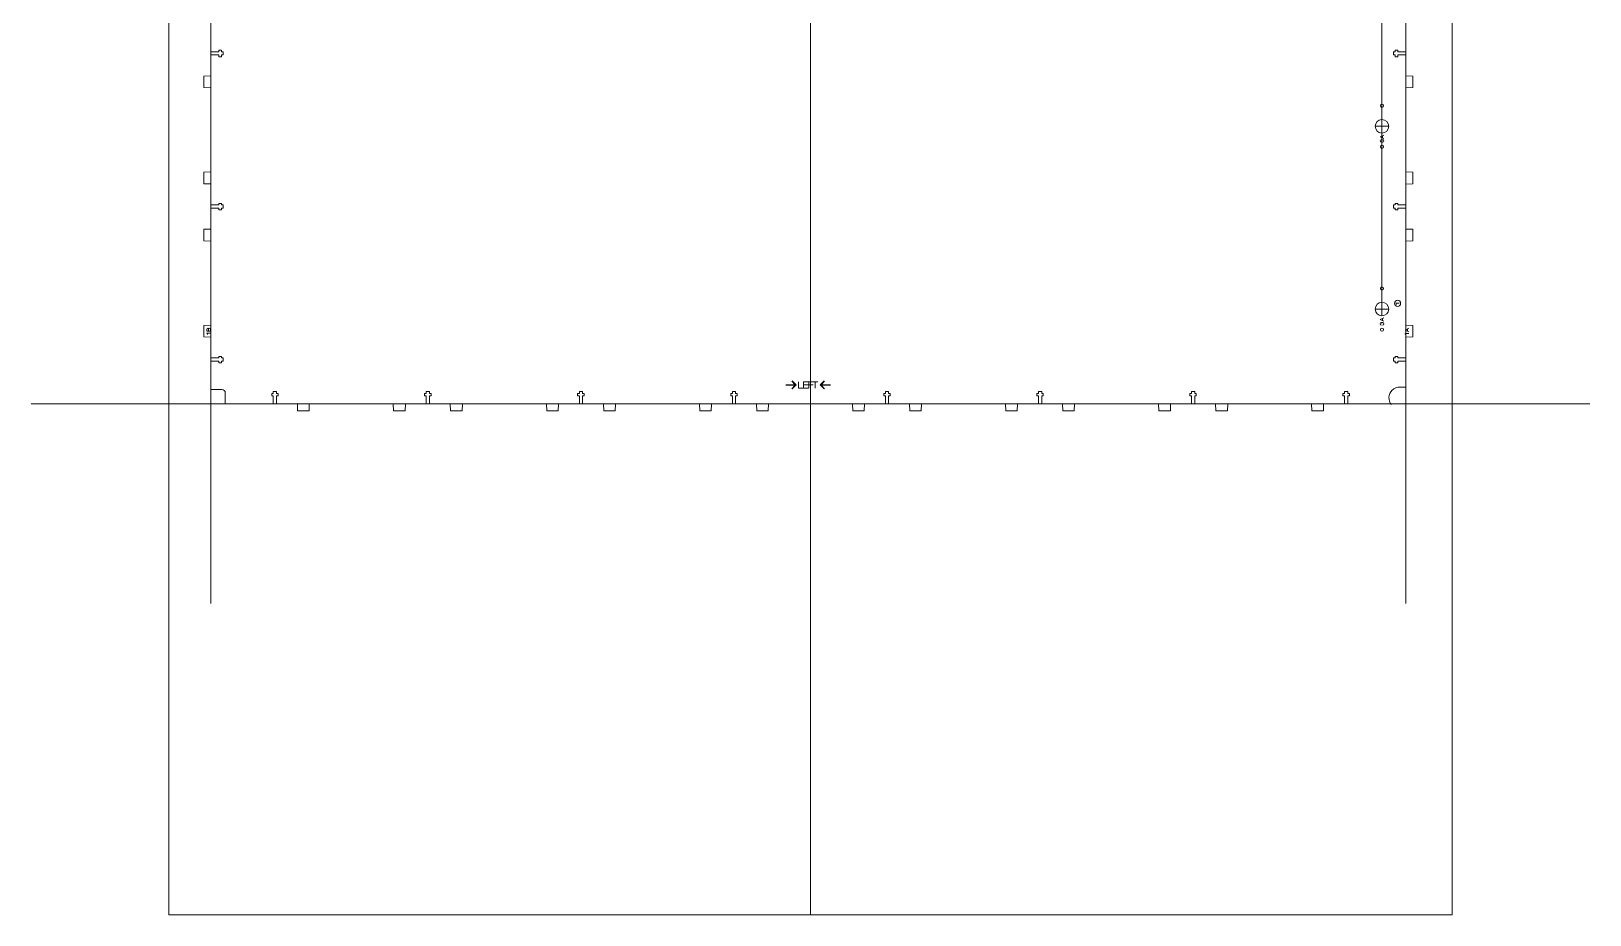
# Model space of a CAD drawing. Header units: millimetres. Extents: x -1390 to 6316, y -1840 to 2435.
# Drawn here: x 2519 to 3612, y -1216 to -596 of the extents above; entities that cross this region are included whole.
import ezdxf

# ---------------------------------------------------------------- set-up
doc = ezdxf.new("R2010")
doc.units = ezdxf.units.MM
for name, color, linetype, lineweight, true_color in [('Bottom Board Text', 5, 'CONTINUOUS', 0, 0x0000ff), ('Laser Table', 3, 'CONTINUOUS', 0, 0x00ff00), ('New Bottom board', 1, 'CONTINUOUS', 0, 0xff0000), ('New Bottom Board Text', 5, 'CONTINUOUS', 0, 0x0000ff), ('Referance lines', 3, 'CONTINUOUS', 0, 0x00ff00)]:
    doc.layers.add(name, color=color, linetype=linetype, lineweight=lineweight, true_color=true_color)

msp = doc.modelspace()

# ---------------------------------------------------------------- linework, layer by layer
at = {"layer": 'Bottom Board Text', "color": 5, "true_color": 0x0000ff}
for points in [[(3052.5, -841.6), (3054.9, -844), (3048.4, -844)], [(3052.8, -841.4), (3055.6, -844.2), (3052.8, -847)], [(3075.2, -847), (3072.4, -844.2), (3075.2, -841.4)], [(3079.7, -844), (3073.1, -844), (3075.5, -841.6)], [(3048.4, -844.4), (3054.9, -844.4), (3052.5, -846.8)], [(3060.3, -846.4), (3057.2, -846.4), (3057.2, -842)], [(3064.1, -846.4), (3060.7, -846.4), (3060.7, -842), (3064.1, -842)], [(3060.7, -844.1), (3063.9, -844.1)], [(3064.5, -846.4), (3064.5, -842), (3067.5, -842)], [(3064.5, -844.1), (3067.4, -844.1)], [(3067.1, -842), (3070.8, -842)], [(3069, -846.4), (3069, -842)], [(3075.5, -846.8), (3073.1, -844.4), (3079.7, -844.4)]]:
    msp.add_lwpolyline(points, dxfattribs=at)
at = {"layer": 'Laser Table', "color": 3, "true_color": 0x00ff00}
for p, q in [((2615.6, -1215.6), (2615.6, -15.6)), ((3515.6, -1215.6), (3515.6, -15.6)), ((3515.6, -1215.6), (2615.6, -1215.6))]:
    msp.add_line(p, q, dxfattribs=at)
at = {"layer": 'New Bottom board', "color": 1, "true_color": 0xff0000}
for p, q in [((2645.1, -610.7), (2645.1, -596)), ((3483.1, -596), (3483.1, -610.7)), ((2650.7, -610.7), (2645.1, -610.7)), ((2652.5, -609.5), (2650.7, -609.5)), ((2650.7, -609.5), (2650.7, -610.7)), ((2652.5, -610.7), (2652.5, -609.5)), ((2653.6, -610.7), (2652.5, -610.7)), ((2653.6, -612.9), (2653.6, -610.7)), ((3475.7, -610.7), (3474.6, -610.7)), ((3474.6, -610.7), (3474.6, -612.9)), ((3477.5, -609.5), (3475.7, -609.5)), ((3475.7, -609.5), (3475.7, -610.7)), ((3477.5, -610.7), (3477.5, -609.5)), ((3483.1, -610.7), (3477.5, -610.7)), ((2645.1, -627.6), (2645.1, -612.9)), ((2645.1, -612.9), (2650.7, -612.9)), ((2650.7, -612.9), (2650.7, -614.1)), ((2650.7, -614.1), (2652.5, -614.1)), ((2652.5, -614.1), (2652.5, -612.9)), ((2652.5, -612.9), (2653.6, -612.9)), ((3474.6, -612.9), (3475.7, -612.9)), ((3475.7, -612.9), (3475.7, -614.1)), ((3475.7, -614.1), (3477.5, -614.1)), ((3477.5, -614.1), (3477.5, -612.9)), ((3477.5, -612.9), (3483.1, -612.9)), ((3483.1, -612.9), (3483.1, -627.6)), ((2640.2, -627.8), (2645.1, -627.6)), ((2640.2, -635.8), (2640.2, -627.8)), ((3483.1, -627.6), (3488, -627.8)), ((3488, -627.8), (3488, -635.8)), ((2645.1, -636), (2640.2, -635.8)), ((2645.1, -694.9), (2645.1, -636)), ((3488, -635.8), (3483.1, -636)), ((3483.1, -636), (3483.1, -694.9)), ((2640.2, -695.1), (2645.1, -694.9)), ((2640.2, -703.1), (2640.2, -695.1)), ((3483.1, -694.9), (3488, -695.1)), ((3488, -695.1), (3488, -703.2)), ((2645.1, -703.3), (2640.2, -703.1)), ((2645.1, -718), (2645.1, -703.3)), ((3488, -703.2), (3483.1, -703.4)), ((3483.1, -703.4), (3483.1, -718)), ((2650.7, -718), (2645.1, -718)), ((2645.1, -734.9), (2645.1, -720.3)), ((2645.1, -720.3), (2650.7, -720.3)), ((2652.5, -716.9), (2650.7, -716.9)), ((2650.7, -716.9), (2650.7, -718)), ((2650.7, -720.3), (2650.7, -721.4)), ((2650.7, -721.4), (2652.5, -721.4)), ((2652.5, -718), (2652.5, -716.9)), ((2653.6, -718), (2652.5, -718)), ((2652.5, -721.4), (2652.5, -720.3)), ((2652.5, -720.3), (2653.6, -720.3)), ((2653.6, -720.3), (2653.6, -718)), ((3475.7, -718), (3474.6, -718)), ((3474.6, -718), (3474.6, -720.3)), ((3474.6, -720.3), (3475.7, -720.3)), ((3477.5, -716.9), (3475.7, -716.9)), ((3475.7, -716.9), (3475.7, -718)), ((3475.7, -720.3), (3475.7, -721.4)), ((3475.7, -721.4), (3477.5, -721.4)), ((3477.5, -718), (3477.5, -716.9)), ((3483.1, -718), (3477.5, -718)), ((3477.5, -721.4), (3477.5, -720.3)), ((3477.5, -720.3), (3483.1, -720.3)), ((3483.1, -720.3), (3483.1, -734.9)), ((2640.2, -735.1), (2645.1, -734.9)), ((2640.2, -743.2), (2640.2, -735.1)), ((2645.1, -743.4), (2640.2, -743.2)), ((2645.1, -802.3), (2645.1, -743.4)), ((3483.1, -734.9), (3488, -735.1)), ((3488, -743.2), (3483.1, -743.4)), ((3488, -735.1), (3488, -743.2)), ((3483.1, -743.4), (3483.1, -802.3)), ((2640.2, -802.5), (2645.1, -802.3)), ((2640.2, -810.5), (2640.2, -802.5)), ((3483.1, -802.3), (3488, -802.5)), ((3488, -802.5), (3488, -810.5)), ((2645.1, -810.7), (2640.2, -810.5)), ((2645.1, -825.3), (2645.1, -810.7)), ((3488, -810.5), (3483.1, -810.7)), ((3483.1, -810.7), (3483.1, -825.3)), ((2650.7, -825.3), (2645.1, -825.3)), ((2645.1, -827.6), (2650.7, -827.6)), ((2645.1, -827.6), (2645.1, -847.4)), ((2652.5, -824.2), (2650.7, -824.2)), ((2650.7, -824.2), (2650.7, -825.3)), ((2650.7, -827.6), (2650.7, -828.7)), ((2650.7, -828.7), (2652.5, -828.7)), ((2652.5, -825.3), (2652.5, -824.2)), ((2653.6, -825.3), (2652.5, -825.3)), ((2652.5, -828.7), (2652.5, -827.6)), ((2652.5, -827.6), (2653.6, -827.6)), ((2653.6, -827.6), (2653.6, -825.3)), ((3475.7, -825.3), (3474.6, -825.3)), ((3474.6, -825.3), (3474.6, -827.6)), ((3474.6, -827.6), (3475.7, -827.6)), ((3477.5, -824.2), (3475.7, -824.2)), ((3475.7, -824.2), (3475.7, -825.3)), ((3475.7, -827.6), (3475.7, -828.7)), ((3475.7, -828.7), (3477.5, -828.7)), ((3477.5, -825.3), (3477.5, -824.2)), ((3483.1, -825.3), (3477.5, -825.3)), ((3477.5, -828.7), (3477.5, -827.6)), ((3477.5, -827.6), (3483.1, -827.6)), ((3483.1, -827.6), (3483.1, -842.3)), ((2645.1, -847.4), (2645.1, -847.4)), ((2645.1, -847.4), (2652.8, -847.4)), ((2688.8, -850.1), (2687.7, -850.1)), ((2687.7, -850.1), (2687.7, -851.9)), ((2687.7, -851.9), (2688.8, -851.9)), ((2691.1, -848.9), (2688.8, -848.9)), ((2688.8, -848.9), (2688.8, -850.1)), ((2688.8, -851.9), (2688.8, -857.5)), ((2691.1, -850.1), (2691.1, -848.9)), ((2692.2, -850.1), (2691.1, -850.1)), ((2691.1, -857.5), (2691.1, -851.9)), ((2691.1, -851.9), (2692.2, -851.9)), ((2692.2, -851.9), (2692.2, -850.1)), ((2796.1, -850.1), (2795, -850.1)), ((2795, -850.1), (2795, -851.9)), ((2795, -851.9), (2796.1, -851.9)), ((2798.4, -848.9), (2796.1, -848.9)), ((2796.1, -848.9), (2796.1, -850.1)), ((2796.1, -851.9), (2796.1, -857.5)), ((2798.4, -850.1), (2798.4, -848.9)), ((2799.5, -850.1), (2798.4, -850.1)), ((2798.4, -857.5), (2798.4, -851.9)), ((2798.4, -851.9), (2799.5, -851.9)), ((2799.5, -851.9), (2799.5, -850.1)), ((2903.5, -850.1), (2902.3, -850.1)), ((2902.3, -850.1), (2902.3, -851.9)), ((2902.3, -851.9), (2903.5, -851.9)), ((2905.8, -848.9), (2903.5, -848.9)), ((2903.5, -848.9), (2903.5, -850.1)), ((2903.5, -851.9), (2903.5, -857.5)), ((2905.8, -850.1), (2905.8, -848.9)), ((2906.9, -850.1), (2905.8, -850.1)), ((2905.8, -857.5), (2905.8, -851.9)), ((2905.8, -851.9), (2906.9, -851.9)), ((2906.9, -851.9), (2906.9, -850.1)), ((3010.8, -850.1), (3009.7, -850.1)), ((3009.7, -850.1), (3009.7, -851.9)), ((3009.7, -851.9), (3010.8, -851.9)), ((3013.1, -848.9), (3010.8, -848.9)), ((3010.8, -848.9), (3010.8, -850.1)), ((3010.8, -851.9), (3010.8, -857.5)), ((3013.1, -850.1), (3013.1, -848.9)), ((3014.2, -850.1), (3013.1, -850.1)), ((3013.1, -857.5), (3013.1, -851.9)), ((3013.1, -851.9), (3014.2, -851.9)), ((3014.2, -851.9), (3014.2, -850.1)), ((3118.1, -850.1), (3117, -850.1)), ((3117, -850.1), (3117, -851.9)), ((3117, -851.9), (3118.1, -851.9)), ((3120.4, -848.9), (3118.1, -848.9)), ((3118.1, -848.9), (3118.1, -850.1)), ((3118.1, -851.9), (3118.1, -857.5)), ((3120.4, -850.1), (3120.4, -848.9)), ((3121.5, -850.1), (3120.4, -850.1)), ((3120.4, -857.5), (3120.4, -851.9)), ((3120.4, -851.9), (3121.5, -851.9)), ((3121.5, -851.9), (3121.5, -850.1)), ((3225.5, -850.1), (3224.4, -850.1)), ((3224.4, -850.1), (3224.4, -851.9)), ((3224.4, -851.9), (3225.5, -851.9)), ((3227.8, -848.9), (3225.5, -848.9)), ((3225.5, -848.9), (3225.5, -850.1)), ((3225.5, -851.9), (3225.5, -857.5)), ((3227.8, -850.1), (3227.8, -848.9)), ((3228.9, -850.1), (3227.8, -850.1)), ((3227.8, -857.5), (3227.8, -851.9)), ((3227.8, -851.9), (3228.9, -851.9)), ((3228.9, -851.9), (3228.9, -850.1)), ((3332.8, -850.1), (3331.7, -850.1)), ((3331.7, -850.1), (3331.7, -851.9)), ((3331.7, -851.9), (3332.8, -851.9)), ((3335.1, -848.9), (3332.8, -848.9)), ((3332.8, -848.9), (3332.8, -850.1)), ((3332.8, -851.9), (3332.8, -857.5)), ((3335.1, -850.1), (3335.1, -848.9)), ((3336.2, -850.1), (3335.1, -850.1)), ((3335.1, -857.5), (3335.1, -851.9)), ((3335.1, -851.9), (3336.2, -851.9)), ((3336.2, -851.9), (3336.2, -850.1)), ((3440.2, -850.1), (3439, -850.1)), ((3439, -850.1), (3439, -851.9)), ((3439, -851.9), (3440.2, -851.9)), ((3442.4, -848.9), (3440.2, -848.9)), ((3440.2, -848.9), (3440.2, -850.1)), ((3440.2, -851.9), (3440.2, -857.5)), ((3442.4, -850.1), (3442.4, -848.9)), ((3443.6, -850.1), (3442.4, -850.1)), ((3442.4, -857.5), (3442.4, -851.9)), ((3442.4, -851.9), (3443.6, -851.9)), ((3443.6, -851.9), (3443.6, -850.1)), ((2688.8, -857.5), (2674.1, -857.5)), ((2705.7, -857.5), (2691.1, -857.5)), ((2705.9, -862.3), (2705.7, -857.5)), ((2713.9, -862.3), (2705.9, -862.3)), ((2714.1, -857.5), (2713.9, -862.3)), ((2773, -857.5), (2714.1, -857.5)), ((2773.2, -862.3), (2773, -857.5)), ((2781.3, -862.3), (2773.2, -862.3)), ((2781.5, -857.5), (2781.3, -862.3)), ((2796.1, -857.5), (2781.5, -857.5)), ((2813, -857.5), (2798.4, -857.5)), ((2813.2, -862.3), (2813, -857.5)), ((2821.3, -862.3), (2813.2, -862.3)), ((2821.5, -857.5), (2821.3, -862.3)), ((2880.4, -857.5), (2821.5, -857.5)), ((2880.6, -862.3), (2880.4, -857.5)), ((2888.6, -862.3), (2880.6, -862.3)), ((2888.8, -857.5), (2888.6, -862.3)), ((2903.5, -857.5), (2888.8, -857.5)), ((2920.4, -857.5), (2905.8, -857.5)), ((2920.6, -862.3), (2920.4, -857.5)), ((2928.6, -862.3), (2920.6, -862.3)), ((2928.8, -857.5), (2928.6, -862.3)), ((2987.7, -857.5), (2928.8, -857.5)), ((2987.9, -862.3), (2987.7, -857.5)), ((2995.9, -862.3), (2987.9, -862.3)), ((2996.1, -857.5), (2995.9, -862.3)), ((3010.8, -857.5), (2996.1, -857.5)), ((3027.7, -857.5), (3013.1, -857.5)), ((3027.9, -862.3), (3027.7, -857.5)), ((3036, -862.3), (3027.9, -862.3)), ((3036.2, -857.5), (3036, -862.3)), ((3095.1, -857.5), (3036.2, -857.5)), ((3095.3, -862.3), (3095.1, -857.5)), ((3103.3, -862.3), (3095.3, -862.3)), ((3103.5, -857.5), (3103.3, -862.3)), ((3118.1, -857.5), (3103.5, -857.5)), ((3135.1, -857.5), (3105.1, -857.5)), ((3135.1, -857.5), (3120.4, -857.5)), ((3135.3, -862.3), (3135.1, -857.5)), ((3143.3, -862.3), (3135.3, -862.3)), ((3143.5, -857.5), (3143.3, -862.3)), ((3202.4, -857.5), (3143.5, -857.5)), ((3202.6, -862.3), (3202.4, -857.5)), ((3210.6, -862.3), (3202.6, -862.3)), ((3210.8, -857.5), (3210.6, -862.3)), ((3225.5, -857.5), (3210.8, -857.5)), ((3242.4, -857.5), (3227.8, -857.5)), ((3242.6, -862.3), (3242.4, -857.5)), ((3250.6, -862.3), (3242.6, -862.3)), ((3250.8, -857.5), (3250.6, -862.3)), ((3309.7, -857.5), (3250.8, -857.5)), ((3309.9, -862.3), (3309.7, -857.5)), ((3318, -862.3), (3309.9, -862.3)), ((3318.2, -857.5), (3318, -862.3)), ((3332.8, -857.5), (3318.2, -857.5)), ((3349.7, -857.5), (3335.1, -857.5)), ((3349.9, -862.3), (3349.7, -857.5)), ((3358, -862.3), (3349.9, -862.3)), ((3358.2, -857.5), (3358, -862.3)), ((3417.1, -857.5), (3358.2, -857.5)), ((3417.3, -862.3), (3417.1, -857.5)), ((3425.3, -862.3), (3417.3, -862.3)), ((3425.5, -857.5), (3425.3, -862.3)), ((3440.2, -857.5), (3425.5, -857.5)), ((3457.1, -857.5), (3442.4, -857.5))]:
    msp.add_line(p, q, dxfattribs=at)
at = {"layer": 'New Bottom board'}
for p, q in [((3483.1, -827.6), (3483.1, -845.7)), ((2655.2, -849.8), (2655.2, -857.5)), ((3483.1, -845.7), (3479.1, -845.7)), ((3483.1, -845.7), (3483.1, -845.7)), ((2655.2, -857.5), (2688.8, -857.5)), ((3442.4, -857.5), (3472.6, -857.5))]:
    msp.add_line(p, q, dxfattribs=at)
at = {"layer": 'New Bottom board', "color": 1, "true_color": 0xff0000}
for points in [[(3466.4, -647.3), (3466.4, -647.3)], [(3466.4, -658.1), (3466.4, -658.1)], [(3466.4, -676.1), (3466.4, -676.1)], [(3466.4, -775.5), (3466.4, -775.5)], [(3466.4, -786.3), (3466.4, -786.3)], [(3466.4, -804.3), (3466.4, -804.3)]]:
    msp.add_lwpolyline(points, dxfattribs=at)
for points in [[(3466.4, -647.3), (3465.8, -647.3), (3465.3, -647.8), (3465.3, -648.5)], [(3465.3, -648.5), (3465.3, -649.1), (3465.8, -649.6), (3466.4, -649.6)], [(3467.6, -648.5), (3467.6, -647.8), (3467.1, -647.3), (3466.4, -647.3)], [(3466.4, -649.6), (3467.1, -649.6), (3467.6, -649.1), (3467.6, -648.5)], [(3466.4, -658.1), (3463.8, -658.1), (3461.7, -660.3), (3461.7, -662.9)], [(3461.7, -662.9), (3461.7, -665.5), (3463.8, -667.6), (3466.4, -667.6)], [(3471.2, -662.9), (3471.2, -660.3), (3469, -658.1), (3466.4, -658.1)], [(3466.4, -667.6), (3469, -667.6), (3471.2, -665.5), (3471.2, -662.9)], [(3466.4, -676.1), (3465.8, -676.1), (3465.3, -676.6), (3465.3, -677.3)], [(3465.3, -677.3), (3465.3, -677.9), (3465.8, -678.4), (3466.4, -678.4)], [(3467.6, -677.3), (3467.6, -676.6), (3467.1, -676.1), (3466.4, -676.1)], [(3466.4, -678.4), (3467.1, -678.4), (3467.6, -677.9), (3467.6, -677.3)], [(3466.4, -775.5), (3465.8, -775.5), (3465.3, -776), (3465.3, -776.6)], [(3467.6, -776.6), (3467.6, -776), (3467.1, -775.5), (3466.4, -775.5)], [(3466.4, -786.3), (3463.8, -786.3), (3461.7, -788.4), (3461.7, -791)], [(3465.3, -776.6), (3465.3, -777.2), (3465.8, -777.7), (3466.4, -777.7)], [(3466.4, -777.7), (3467.1, -777.7), (3467.6, -777.2), (3467.6, -776.6)], [(3471.2, -791), (3471.2, -788.4), (3469, -786.3), (3466.4, -786.3)], [(3461.7, -791), (3461.7, -793.6), (3463.8, -795.7), (3466.4, -795.7)], [(3466.4, -795.7), (3469, -795.7), (3471.2, -793.6), (3471.2, -791)], [(3466.4, -804.3), (3465.8, -804.3), (3465.3, -804.8), (3465.3, -805.4)], [(3465.3, -805.4), (3465.3, -806), (3465.8, -806.5), (3466.4, -806.5)], [(3467.6, -805.4), (3467.6, -804.8), (3467.1, -804.3), (3466.4, -804.3)], [(3466.4, -806.5), (3467.1, -806.5), (3467.6, -806), (3467.6, -805.4)], [(2652.8, -847.4), (2654.1, -847.4), (2655.2, -848.5), (2655.2, -849.8)], [(3473, -858), (3470.6, -855.1), (3470.7, -850.7), (3473.5, -847.9)], [(3473.5, -847.9), (3475, -846.3), (3477.1, -845.6), (3479.1, -845.7)]]:
    msp.add_open_spline(points, degree=3, dxfattribs=at)
at = {"layer": 'New Bottom Board Text', "color": 5, "true_color": 0x0000ff}
for points in [[(3467.7, -671.4), (3465.2, -670.3), (3465.2, -670.2), (3467.7, -669.1)], [(3466.4, -672.9), (3466.4, -672.9)], [(3466.9, -669.4), (3466.9, -671)], [(3476.1, -786.9), (3476.1, -786.8), (3478.4, -786.8)], [(3477.3, -784.8), (3477.3, -784.8)], [(3467.7, -799.5), (3465.2, -798.4), (3465.2, -798.3), (3467.7, -797.2)], [(3466.9, -797.6), (3466.9, -799.2)], [(2642.3, -806.5), (2642.3, -805.2)], [(2644.7, -805.3), (2644.7, -806.5), (2642.3, -806.5), (2642.3, -806.5)], [(2642.3, -808.1), (2642.3, -808), (2644.7, -808)], [(2643.4, -805.1), (2643.4, -806.5)], [(2643.4, -805.1), (2643.4, -805.1)], [(3466.4, -801), (3466.4, -801)], [(3485.2, -806.9), (3482.8, -805.7), (3482.8, -805.7), (3485.2, -804.5)], [(3482.8, -808.3), (3482.8, -808.2), (3485.2, -808.2)], [(3484.4, -804.9), (3484.4, -806.5)]]:
    msp.add_lwpolyline(points, dxfattribs=at)
for points in [[(3465.2, -673.1), (3465.2, -672.6), (3465.5, -672.3), (3465.8, -672.3)], [(3466, -674), (3465.5, -674), (3465.2, -673.8), (3465.2, -673.1)], [(3465.8, -672.3), (3466.1, -672.3), (3466.3, -672.4), (3466.4, -672.9)], [(3466.4, -672.9), (3466.4, -672.4), (3466.7, -672.3), (3467, -672.3)], [(3466.9, -674.1), (3466.9, -674.1), (3466.9, -674.1), (3466.8, -674.1)], [(3467.7, -673.2), (3467.7, -673.8), (3467.4, -674.1), (3466.9, -674.1)], [(3467, -672.3), (3467.3, -672.3), (3467.7, -672.4), (3467.7, -673.2)], [(3475.2, -786.9), (3475.2, -785.8), (3476.2, -784.8), (3477.3, -784.8)], [(3477.3, -789.1), (3476.2, -789.1), (3475.2, -788.1), (3475.2, -786.9)], [(3476.5, -787.7), (3476.4, -787.3), (3476.2, -787.1), (3476.1, -786.9)], [(3477.3, -784.8), (3478.5, -784.8), (3479.5, -785.8), (3479.5, -786.9)], [(3479.5, -786.9), (3479.5, -788.1), (3478.5, -789.1), (3477.3, -789.1)], [(2642.3, -805.2), (2642.3, -804.8), (2642.5, -804.5), (2642.9, -804.5)], [(2642.8, -808.8), (2642.7, -808.5), (2642.5, -808.2), (2642.3, -808.1)], [(2642.9, -804.5), (2643.2, -804.5), (2643.4, -804.8), (2643.4, -805.1)], [(2643.4, -805.1), (2643.5, -804.7), (2643.6, -804.4), (2644, -804.4)], [(2644, -804.4), (2644.3, -804.4), (2644.7, -804.6), (2644.7, -805.3)], [(3465.2, -801.3), (3465.2, -800.7), (3465.5, -800.4), (3465.8, -800.4)], [(3466, -802.2), (3465.5, -802.1), (3465.2, -801.9), (3465.2, -801.3)], [(3465.8, -800.4), (3466.1, -800.4), (3466.3, -800.6), (3466.4, -801)], [(3466.4, -801), (3466.4, -800.5), (3466.7, -800.4), (3467, -800.4)], [(3466.9, -802.2), (3466.9, -802.2), (3466.9, -802.2), (3466.8, -802.2)], [(3467.7, -801.3), (3467.7, -801.9), (3467.4, -802.2), (3466.9, -802.2)], [(3467, -800.4), (3467.3, -800.4), (3467.7, -800.6), (3467.7, -801.3)], [(3483.2, -809.1), (3483.1, -808.7), (3482.9, -808.5), (3482.8, -808.3)]]:
    msp.add_open_spline(points, degree=3, dxfattribs=at)
at = {"layer": 'Referance lines'}
for p, q in [((2645.1, -997.4), (2645.1, 95.8)), ((3483.1, 95.8), (3483.1, -997.4)), ((3065.6, -44.1), (3065.6, -857.5)), ((3466.4, -450.8), (3466.4, -791)), ((2645.1, -857.5), (2645.1, -596.4)), ((3483.1, -596.4), (3483.1, -857.5)), ((3461.7, -662.9), (3471.2, -662.9)), ((3466.4, -658.1), (3466.4, -667.6)), ((3466.4, -786.3), (3466.4, -795.7)), ((3461.7, -791), (3471.2, -791)), ((3612.2, -857.5), (2519, -857.5)), ((2915.2, -857.5), (2645.1, -857.5)), ((2645.1, -857.5), (2915.2, -857.5)), ((3483.1, -857.5), (3213.1, -857.5))]:
    msp.add_line(p, q, dxfattribs=at)
at = {"layer": 'Referance lines', "color": 3, "true_color": 0x00ff00}
for p, q in [((3065.6, -15.6), (3065.6, -1215.6)), ((2645.1, -44.1), (2645.1, -857.5)), ((3483.1, -44.1), (3483.1, -857.5)), ((3065.6, -1007.5), (3065.6, -707.5)), ((2645.1, -857.5), (3483.1, -857.5)), ((3065.6, -1168.4), (3065.6, -1061))]:
    msp.add_line(p, q, dxfattribs=at)

doc.saveas('drawing.dxf')
